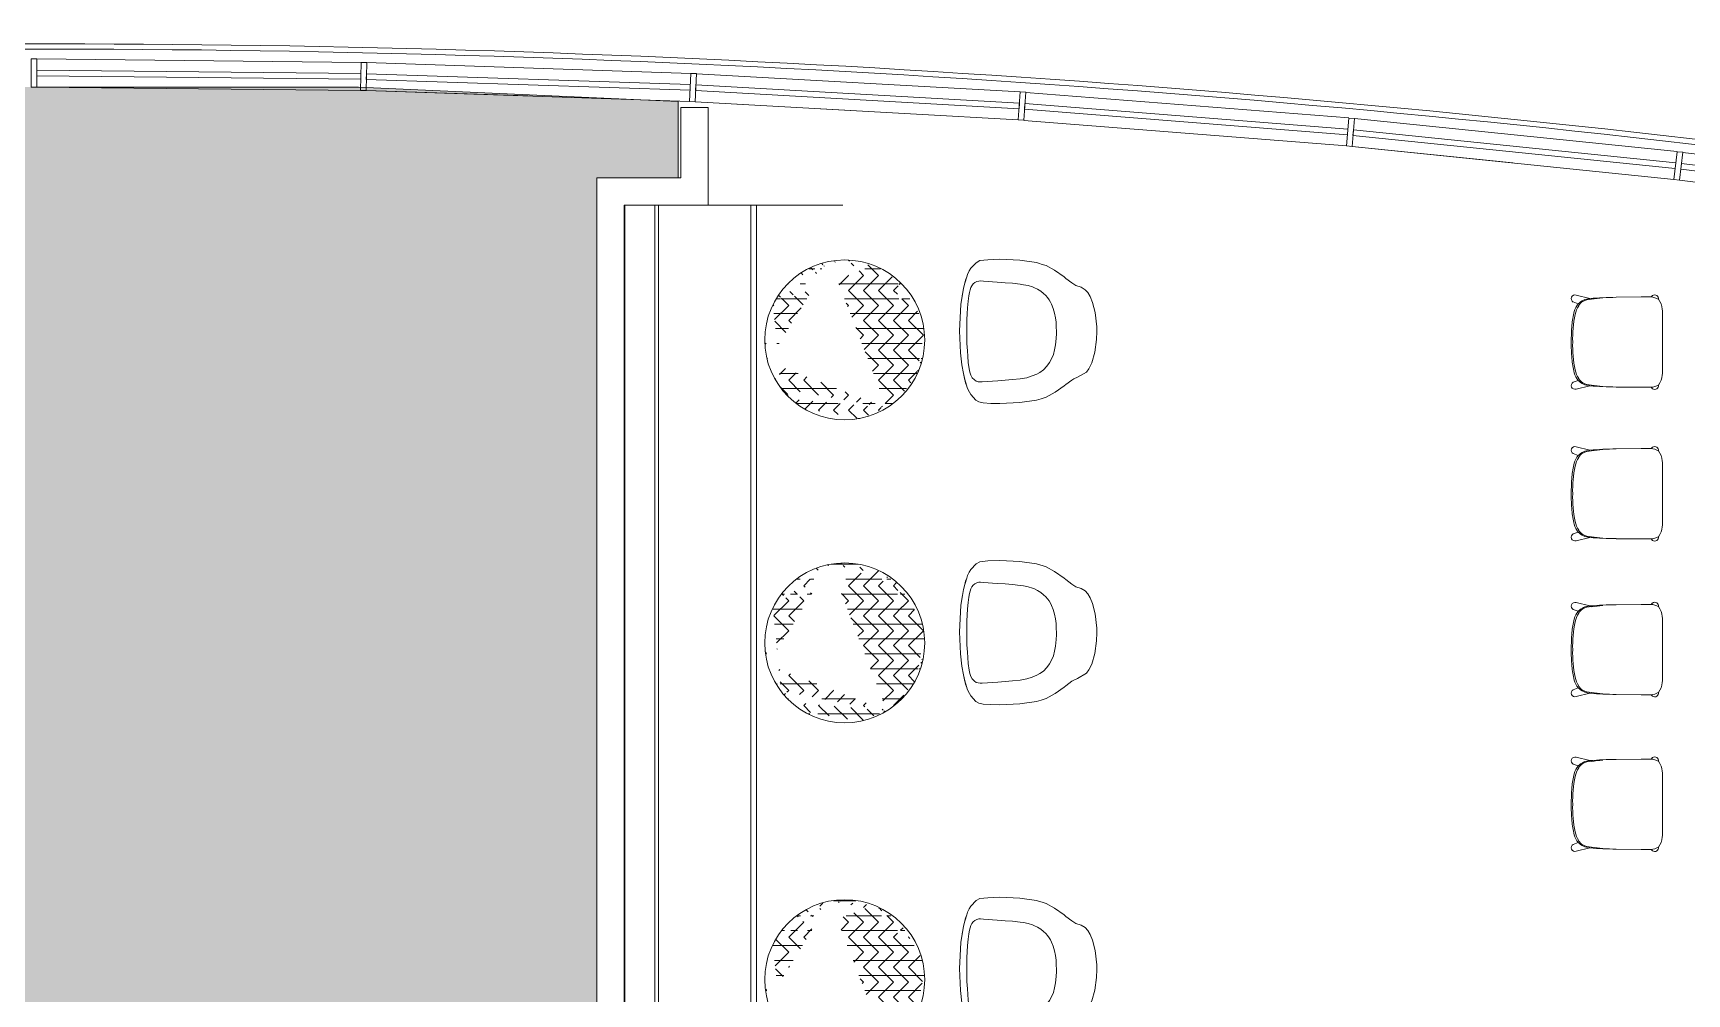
# Model space of a CAD drawing. Header units: inches. Extents: x 46946 to 48441, y 40324 to 42003.
# Drawn here: x 47234.2 to 47528.8, y 41825.3 to 41996.5 of the extents above; entities that cross this region are included whole.
import ezdxf

# ---------------------------------------------------------------- set-up
doc = ezdxf.new("R2010")
doc.units = ezdxf.units.IN
doc.header["$MEASUREMENT"] = 0
for name, color, linetype, lineweight in [('8_ TYPICAL FLOOR PLAN__6th _ 10th__dwg _3_', 8, 'Continuous', 9), ('A-DETL', 90, 'Continuous', 9), ('A-DETL-GENF', 92, 'Continuous', 9), ('A-GLAZ-CURT', 52, 'Continuous', 9), ('A-GLAZ-CWMG', 51, 'Continuous', 9), ('GLAZING', 7, 'Continuous', 9), ('I-FURN', 30, 'Continuous', 9), ('I-WALL', 2, 'Continuous', 9), ('Q-CASE', 31, 'Continuous', 9)]:
    doc.layers.add(name, color=color, linetype=linetype, lineweight=lineweight)

# ---------------------------------------------------------------- blocks, each defined once
blk = doc.blocks.new('8_ TYPICAL FLOOR PLAN__6th _ 10th__dwg _3_-696755-Level 06 - Furniture')
at = {"layer": 'GLAZING'}
for radius, end in [(2565.94, 96.46987), (2565, 96.47226)]:
    blk.add_arc((15199.03, -33306.88), radius, 81.54943, end, dxfattribs=at)
blk = doc.blocks.new('System Panel - Glazed-935319-Level 06 - Furniture')
at = {"layer": 'A-GLAZ-CURT', "lineweight": 13}
for p, q in [((28.86, 0.5), (-28.86, 0.5)), ((-28.86, 0.5), (-28.86, -0.5)), ((28.86, -0.5), (28.86, 0.5)), ((-28.86, -0.5), (28.86, -0.5))]:
    blk.add_line(p, q, dxfattribs=at)
blk = doc.blocks.new('Rectangular Mullion - Rectangular Mullion-935254-Level 06 - Furniture')
at = {"layer": 'A-GLAZ-CWMG', "lineweight": 20}
for p, q in [((-0.5, 2.5), (0.5, 2.5)), ((-0.5, -2.5), (-0.5, 2.5)), ((0.5, 2.5), (0.5, -2.5)), ((0.5, -2.5), (-0.5, -2.5))]:
    blk.add_line(p, q, dxfattribs=at)
blk = doc.blocks.new('Rectangular Mullion - Rectangular Mullion-V5-Level 06 - Furniture')
at = {"layer": 'A-GLAZ-CWMG', "lineweight": 20}
for p, q in [((-0.5, 2.5), (0.5, 2.5)), ((-0.5, -2.5), (-0.5, 2.5)), ((0.5, 2.5), (0.5, -2.5)), ((0.5, -2.5), (-0.5, -2.5))]:
    blk.add_line(p, q, dxfattribs=at)
blk = doc.blocks.new('Rectangular Mullion - Rectangular Mullion-935314-Level 06 - Furniture')
at = {"layer": 'A-GLAZ-CWMG'}
for p, q in [((47528.08, 41975.26), (47585.4, 41968.05)), ((47527.52, 41970.29), (47584.72, 41963.09)), ((47527.52, 41970.29), (47556.11, 41966.7))]:
    blk.add_line(p, q, dxfattribs=at)
blk = doc.blocks.new('Rectangular Mullion - Rectangular Mullion-V7-Level 06 - Furniture')
at = {"layer": 'A-GLAZ-CWMG'}
for p, q in [((47234.85, 41991.9), (47292.62, 41991.29)), ((47234.86, 41986.89), (47292.51, 41986.28)), ((47234.86, 41986.89), (47263.68, 41986.59))]:
    blk.add_line(p, q, dxfattribs=at)
blk = doc.blocks.new('HermanMiller_Collection_Nelson_PedestalTable - Vnr Top 26H 28 1_2Dia-V110-Level 06 - Furniture')
at = {"layer": 'I-FURN'}
h = blk.add_hatch(dxfattribs=at)
h.set_pattern_fill('FP_5', color=256, style=0, pattern_type=2)
h.set_pattern_definition([(0, (-47378.787, -41941.839), (0, 2.666), []), (315, (-47378.787, -41941.839), (2.665792565, 0), [3.77, -3.77]), (45, (-47378.787, -41941.839), (2.665792565, 0), [3.77, -3.77])])
h.paths.add_polyline_path([(-2.62, 14.01), (-5.15, 13.29), (-7.5, 12.12), (-9.6, 10.53), (-8.48, 11.23), (-8.81, 10.93), (-4.06, 13.29)])
h.paths.add_polyline_path([(-2.62, 14.01), (-11.69, 7.16), (-10.07, 9.78), (-10.4, 9.48), (-9.6, 10.53), (-11.37, 8.59), (-12.76, 6.35), (-12.05, -1.23), (-5.66, 9.1), (-9.73, 7.52), (-3.41, 13.29)])
h.paths.add_polyline_path([(7.5, -12.12), (9.6, -10.53), (12.76, -6.35), (14.19, 1.31), (13.71, 3.9), (9.6, 10.53), (7.5, 11.83), (7.5, 10.17), (5.79, 12.44), (6.84, 12.24), (6.27, 12.59), (7.5, 12.12), (5.15, 13.29), (-2.62, 14.01), (3.87, 12.79), (-1.36, 10.77), (6.89, -10.53)])
h.paths.add_polyline_path([(7.5, -12.12), (-11.74, -4.66), (-11.41, -8.13), (-12.76, -6.35), (-11.37, -8.59), (-9.6, -10.53), (-10.4, -9.48), (-10.07, -9.78), (-10.73, -8.71), (-0.98, -10.53)])
h.paths.add_polyline_path([(2.62, -14.01), (7.5, -12.12), (-9.2, -10.57), (-8.48, -11.23), (-9.6, -10.53), (-7.5, -12.12), (-5.15, -13.29), (-6.84, -12.24), (1.55, -13.81), (1.29, -13.88)])
h.paths.add_polyline_path([(12.76, -6.35), (13.71, -3.9), (13.83, -2.58)])
h.paths.add_polyline_path([(-13.71, -3.9), (-14.07, 0), (-14.19, -1.31)])
h.paths.add_polyline_path([(10.38, 6.36), (9.34, 7.73), (9.6, 10.53), (10.1, 7.85)])
h.paths.add_polyline_path([(2.62, 14.01), (0, 14.25), (-2.62, 14.01), (1.3, 14.01)])
for start, end in [(90, 270), (90, 270), (270, 90), (270, 90)]:
    blk.add_arc((0, 0), 14.25, start, end, dxfattribs=at)
blk = doc.blocks.new('HermanMiller_Collection_Nelson_PedestalTable - Vnr Top 26H 28 1_2Dia-V111-Level 06 - Furniture')
at = {"layer": 'I-FURN'}
h = blk.add_hatch(dxfattribs=at)
h.set_pattern_fill('FP_6', color=256, style=0, pattern_type=2)
h.set_pattern_definition([(0, (-47378.787, -41827.839), (0, 2.666), []), (315, (-47378.787, -41827.839), (2.665792565, 0), [3.77, -3.77]), (45, (-47378.787, -41827.839), (2.665792565, 0), [3.77, -3.77])])
h.paths.add_polyline_path([(-2.62, 14.01), (-5.15, 13.29), (-7.5, 12.12), (-9.6, 10.53), (-8.48, 11.23), (-8.81, 10.93), (-4.06, 13.29)])
h.paths.add_polyline_path([(-2.62, 14.01), (-11.69, 7.16), (-10.07, 9.78), (-10.4, 9.48), (-9.6, 10.53), (-11.37, 8.59), (-12.76, 6.35), (-12.05, -1.23), (-5.66, 9.1), (-9.73, 7.52), (-3.41, 13.29)])
h.paths.add_polyline_path([(7.5, -12.12), (9.6, -10.53), (12.76, -6.35), (14.19, 1.31), (13.71, 3.9), (9.6, 10.53), (7.5, 11.83), (7.5, 10.17), (5.79, 12.44), (6.84, 12.24), (6.27, 12.59), (7.5, 12.12), (5.15, 13.29), (-2.62, 14.01), (3.87, 12.79), (-1.36, 10.77), (6.89, -10.53)])
h.paths.add_polyline_path([(7.5, -12.12), (-11.74, -4.66), (-11.41, -8.13), (-12.76, -6.35), (-11.37, -8.59), (-9.6, -10.53), (-10.4, -9.48), (-10.07, -9.78), (-10.73, -8.71), (-0.98, -10.53)])
h.paths.add_polyline_path([(2.62, -14.01), (7.5, -12.12), (-9.2, -10.57), (-8.48, -11.23), (-9.6, -10.53), (-7.5, -12.12), (-5.15, -13.29), (-6.84, -12.24), (1.55, -13.81), (1.29, -13.88)])
h.paths.add_polyline_path([(12.76, -6.35), (13.71, -3.9), (13.83, -2.58)])
h.paths.add_polyline_path([(-13.71, -3.9), (-14.07, 0), (-14.19, -1.31)])
h.paths.add_polyline_path([(10.38, 6.36), (9.34, 7.73), (9.6, 10.53), (10.1, 7.85)])
h.paths.add_polyline_path([(1.3, 14.01), (2.62, 14.01), (0, 14.25), (-2.62, 14.01)])
for start, end in [(90, 270), (90, 270), (270, 90), (270, 90)]:
    blk.add_arc((0, 0), 14.25, start, end, dxfattribs=at)
blk = doc.blocks.new('emeco_broom_barstool_broom-30_by-philippe-starck_9661 - BRM30-DARKGREY-955991-Level 06 - Furniture')
at = {"layer": 'I-FURN'}
for p, q in [((-8.38, -0.85), (-7.78, -3.29)), ((-6.82, -1.22), (-7.16, -0.33)), ((7.16, -0.33), (6.82, -1.22)), ((7.78, -3.29), (8.38, -0.85)), ((-8, -7.99), (-8.05, -12.43)), ((8.05, -12.43), (8, -7.99)), ((-8.05, -14.23), (-8.3, -14.47)), ((-8.05, -12.43), (-8.05, -14.23)), ((8.05, -14.23), (8.05, -12.43)), ((8.3, -14.47), (8.05, -14.23))]:
    blk.add_line(p, q, dxfattribs=at)
for centre, radius, start, end in [((-7.74, -0.65), 0.667, 28, 198), ((7.74, -0.65), 0.667, 342, 152), ((-4.46, -3.57), 3.33, 134.9872, 175.099), ((-3.83, -3.77), 3.83, 153.465, 176.8666), ((-5.38, -3.18), 2.18, 120.7513, 149.2487), ((-4.56, -3.92), 3.52, 104.4876, 129.7546), ((-3.84, -5.77), 5.19, 102.2514, 120.7513), ((-1.75, -14.82), 14.77, 94.6154, 104.4876), ((-0.73, -20.09), 19.85, 87.9023, 102.2514), ((0.73, -20.09), 19.85, 77.7486, 92.0977), ((1.75, -14.82), 14.77, 75.5124, 85.0643), ((3.84, -5.77), 5.19, 59.2487, 77.7486), ((4.56, -3.92), 3.52, 50.2454, 75.5124), ((5.38, -3.18), 2.18, 30.7513, 59.2487), ((4.46, -3.57), 3.33, 4.901, 45.0128), ((3.83, -3.77), 3.83, 3.1334, 26.535), ((60.43, -8.83), 68.43, 175.3549, 179.2977), ((259.57, -35.89), 269.16, 173.1031, 173.5381), ((-259.57, -35.89), 269.16, 6.4619, 6.8969), ((-60.43, -8.83), 68.43, 0.7023, 4.6451), ((-7.75, -14.86), 0.668, 145.1036, 278.6352), ((-5.18, -14.07), 2.87, 181.8708, 212.1235), ((5.18, -14.07), 2.87, 327.8765, 358.1292), ((7.75, -14.86), 0.668, 261.3648, 34.8964), ((-5.51, -12.67), 3.56, 233.1332, 264.2299), ((-4.95, -7.12), 9.14, 264.2299, 268.0178), ((0, 673.31), 689.58, 269.56225, 270.43775), ((4.95, -7.12), 9.14, 271.9822, 275.7701), ((5.51, -12.67), 3.56, 275.7701, 306.8668)]:
    blk.add_arc(centre, radius, start, end, dxfattribs=at)
blk.add_open_spline([(3.02, -0.1), (2.03, -0.03), (0.04, 0.05), (-1.95, -0.02), (-2.94, -0.09)], degree=3, dxfattribs=at)
blk = doc.blocks.new('CW-BANQUETTE_BASIC - TALL-1028960-Level 06 - Furniture')
at = {"layer": 'Q-CASE', "lineweight": 20}
for p, q in [((170.22, -0.11), (0, -0.11)), ((0, -0.11), (0, -5.46)), ((170.22, -5.46), (170.22, -0.11)), ((0, -5.46), (170.22, -5.46))]:
    blk.add_line(p, q, dxfattribs=at)
at = {"layer": 'Q-CASE'}
for p, q in [((0, -6.11), (170.22, -6.11)), ((170.22, -22.56), (170.22, -15)), ((0, -21.13), (0, -22.56)), ((0, -22.56), (0, -23.58)), ((0, -22.56), (170.22, -22.56)), ((170.22, -23.58), (170.22, -22.56)), ((0, -23.58), (170.22, -23.58)), ((170.22, -23.58), (0, -23.58))]:
    blk.add_line(p, q, dxfattribs=at)
at = {"layer": 'Q-CASE', "flags": 128}
blk.add_lwpolyline([(0, -6.11), (0, -6.1), (0, -6.05), (0, -5.96), (0, -5.83), (0, -5.66), (0, -5.46)], dxfattribs=at)
blk = doc.blocks.new('HermanMiller_Collection_Nelson_PedestalTable - Vnr Top 26H 28 1_2Dia-V122-Level 06 - Furniture')
at = {"layer": 'I-FURN'}
h = blk.add_hatch(dxfattribs=at)
h.set_pattern_fill('FP_9', color=256, style=0, pattern_type=2)
h.set_pattern_definition([(0, (-47378.787, -41887.839), (0, 2.666), []), (315, (-47378.787, -41887.839), (2.665792565, 0), [3.77, -3.77]), (45, (-47378.787, -41887.839), (2.665792565, 0), [3.77, -3.77])])
h.paths.add_polyline_path([(-2.62, 14.01), (-5.15, 13.29), (-7.5, 12.12), (-9.6, 10.53), (-8.48, 11.23), (-8.81, 10.93), (-3.52, 13.56)])
h.paths.add_polyline_path([(-2.62, 14.01), (-11.69, 7.16), (-10.07, 9.78), (-10.4, 9.48), (-9.6, 10.53), (-11.37, 8.59), (-12.76, 6.35), (-12.05, -1.23), (-5.66, 9.1), (-9.73, 7.52), (-3.11, 13.56)])
h.paths.add_polyline_path([(7.5, -12.12), (9.6, -10.53), (12.76, -6.35), (14.19, 1.31), (13.71, 3.9), (9.6, 10.53), (7.5, 11.83), (7.5, 10.17), (5.79, 12.44), (6.84, 12.24), (6.27, 12.59), (7.5, 12.12), (5.15, 13.29), (-2.62, 14.01), (3.87, 12.79), (-1.36, 10.77), (6.89, -10.53)])
h.paths.add_polyline_path([(7.5, -12.12), (-11.74, -4.66), (-11.41, -8.13), (-12.76, -6.35), (-11.37, -8.59), (-9.6, -10.53), (-10.4, -9.48), (-10.07, -9.78), (-10.73, -8.71), (-0.98, -10.53)])
h.paths.add_polyline_path([(2.62, -14.01), (7.5, -12.12), (-9.2, -10.57), (-8.48, -11.23), (-9.6, -10.53), (-7.5, -12.12), (-5.15, -13.29), (-6.84, -12.24), (1.55, -13.81), (1.29, -13.88), (2.5, -14)])
h.paths.add_polyline_path([(12.76, -6.35), (13.71, -3.9), (13.83, -2.58)])
h.paths.add_polyline_path([(-13.71, -3.9), (-14.09, -0.22), (-14.19, -1.31)])
h.paths.add_polyline_path([(10.38, 6.36), (9.34, 7.73), (9.6, 10.53), (10.1, 7.85)])
h.paths.add_polyline_path([(2.62, 14.01), (0, 14.25), (-2.62, 14.01), (1.3, 14.01)])
for start, end in [(90, 270), (90, 270), (270, 90), (270, 90)]:
    blk.add_arc((0, 0), 14.25, start, end, dxfattribs=at)
blk = doc.blocks.new('HermanMiller_Collection_SaibaSideChair - Conference Chair-1322844-Level 06 - Furniture')
at = {"layer": 'I-FURN'}
for p, q in [((-4.36, 12.02), (-5.27, 11.72)), ((-4.36, 12.02), (-5.27, 11.72)), ((-4.36, 12.02), (-5.27, 11.72)), ((-3.51, 12.26), (-4.36, 12.02)), ((-3.51, 12.26), (-4.36, 12.02)), ((-3.51, 12.26), (-4.36, 12.02)), ((-0.58, 12.69), (-3.51, 12.26)), ((-0.58, 12.69), (-3.51, 12.26)), ((-0.58, 12.69), (-3.51, 12.26)), ((3.01, 12.86), (-0.58, 12.69)), ((4.61, 12.82), (3.01, 12.86)), ((5.95, 12.71), (4.61, 12.82)), ((6.75, 12.54), (5.95, 12.71)), ((7.25, 12.26), (6.75, 12.54)), ((8.17, 11.26), (7.25, 12.26)), ((-8.78, 9.46), (-9.85, 8.67)), ((-8.47, 9.72), (-8.78, 9.46)), ((-6.85, 10.84), (-8.47, 9.72)), ((-5.27, 11.72), (-6.85, 10.84)), ((6.15, 8.99), (3.38, 8.79)), ((6.48, 9.01), (6.15, 8.99)), ((6.83, 8.96), (6.48, 9.01)), ((7.22, 8.86), (6.83, 8.96)), ((7.53, 8.65), (7.22, 8.86)), ((8.42, 10.85), (8.17, 11.26)), ((8.79, 10.06), (8.42, 10.85)), ((8.9, 9.75), (8.79, 10.06)), ((9.24, 8.56), (8.9, 9.75)), ((-12.87, 6.64), (-13.37, 5.6)), ((-12.44, 7.24), (-12.87, 6.64)), ((-10.82, 8.16), (-12.44, 7.24)), ((-10.18, 8.45), (-10.82, 8.16)), ((-9.85, 8.67), (-10.18, 8.45)), ((-5.39, 6.19), (-5.85, 5.56)), ((-4.76, 6.85), (-5.39, 6.19)), ((-4.14, 7.29), (-4.76, 6.85)), ((-3.59, 7.59), (-4.14, 7.29)), ((-2.79, 7.94), (-3.59, 7.59)), ((-1.82, 8.24), (-2.79, 7.94)), ((-0.61, 8.46), (-1.82, 8.24)), ((0.72, 8.59), (-0.61, 8.46)), ((2.04, 8.68), (0.72, 8.59)), ((3.38, 8.79), (2.04, 8.68)), ((7.92, 8.25), (7.53, 8.65)), ((8.16, 7.81), (7.92, 8.25)), ((8.35, 7.27), (8.16, 7.81)), ((8.45, 6.68), (8.35, 7.27)), ((8.61, 5.51), (8.45, 6.68)), ((9.49, 7.51), (9.22, 8.68)), ((9.49, 7.51), (9.22, 8.68)), ((9.49, 7.51), (9.24, 8.56)), ((9.76, 5.96), (9.49, 7.51)), ((9.76, 5.96), (9.49, 7.51)), ((9.76, 5.96), (9.49, 7.51)), ((10, 3.79), (9.76, 5.96)), ((-13.93, 3.7), (-14.25, 1.45)), ((-13.37, 5.6), (-13.93, 3.7)), ((-6.77, 3.27), (-6.93, 2.38)), ((-6.54, 4.1), (-6.77, 3.27)), ((-6.24, 4.89), (-6.54, 4.1)), ((-5.85, 5.56), (-6.24, 4.89)), ((8.72, 4.4), (8.61, 5.51)), ((8.78, 3.48), (8.72, 4.4)), ((8.85, 2.16), (8.78, 3.48)), ((10.16, -0.13), (10, 3.79)), ((-14.25, 1.45), (-14.28, 0)), ((-14.25, 1.45), (-14.28, 0)), ((-7.05, 1.24), (-7.08, 0.39)), ((-7.08, 0.39), (-7.08, 0.01)), ((-7.08, 0.01), (-7.07, -0.82)), ((-6.93, 2.38), (-7.05, 1.24)), ((8.89, 1.06), (8.85, 2.16)), ((8.87, -1.46), (8.89, 1.06)), ((-14.28, 0), (-14.29, -0.8)), ((-14.28, 0), (-14.29, -0.8)), ((-14.29, -0.8), (-13.99, -3.35)), ((-14.29, -0.8), (-13.99, -3.35)), ((-7.07, -0.82), (-7.02, -1.63)), ((-7.02, -1.63), (-6.91, -2.45)), ((-6.91, -2.45), (-6.76, -3.28)), ((8.8, -3.11), (8.85, -2.1)), ((8.85, -2.1), (8.87, -1.46)), ((9.92, -4.88), (10.04, -2.44)), ((10.04, -2.44), (10.16, -0.13)), ((-13.99, -3.35), (-13.52, -5.18)), ((-13.52, -5.18), (-13.1, -6.23)), ((-6.76, -3.28), (-6.53, -4.11)), ((-6.53, -4.11), (-6.24, -4.84)), ((-6.24, -4.84), (-6.06, -5.24)), ((-6.06, -5.24), (-5.8, -5.65)), ((-5.8, -5.65), (-5.51, -6.04)), ((8.51, -6.33), (8.62, -5.37)), ((8.62, -5.37), (8.73, -4.23)), ((8.73, -4.23), (8.8, -3.11)), ((9.66, -6.6), (9.92, -4.88)), ((9.66, -6.6), (9.92, -4.88)), ((-13.1, -6.23), (-12.69, -6.93)), ((-12.69, -6.93), (-12.18, -7.44)), ((-12.18, -7.44), (-11.47, -7.87)), ((-11.47, -7.87), (-10.56, -8.18)), ((-10.56, -8.18), (-9.84, -8.66)), ((-9.84, -8.66), (-8.78, -9.45)), ((-5.51, -6.04), (-5.2, -6.4)), ((-5.2, -6.4), (-4.81, -6.76)), ((-4.81, -6.76), (-4.3, -7.17)), ((-4.3, -7.17), (-3.73, -7.51)), ((-3.73, -7.51), (-3.19, -7.79)), ((-3.19, -7.79), (-2.82, -7.92)), ((-2.82, -7.92), (-2.05, -8.17)), ((-2.05, -8.17), (-1.23, -8.33)), ((-1.23, -8.33), (-0.63, -8.42)), ((-0.63, -8.42), (0.72, -8.58)), ((0.72, -8.58), (2.05, -8.68)), ((2.05, -8.68), (3.47, -8.78)), ((3.47, -8.78), (5.92, -8.96)), ((7.09, -8.9), (7.43, -8.73)), ((7.43, -8.73), (7.76, -8.46)), ((7.76, -8.46), (7.96, -8.15)), ((7.96, -8.15), (8.14, -7.83)), ((8.14, -7.83), (8.3, -7.41)), ((8.3, -7.41), (8.4, -6.96)), ((8.4, -6.96), (8.51, -6.33)), ((8.9, -9.74), (9.25, -8.58)), ((9.25, -8.58), (9.46, -7.72)), ((9.36, -8.15), (9.46, -7.72)), ((9.36, -8.15), (9.46, -7.72)), ((9.46, -7.72), (9.66, -6.6)), ((9.46, -7.72), (9.66, -6.6)), ((9.46, -7.72), (9.66, -6.6)), ((9.66, -6.6), (9.69, -6.39)), ((-8.78, -9.45), (-8.44, -9.7)), ((-8.44, -9.7), (-6.72, -10.92)), ((-6.72, -10.92), (-5.26, -11.72)), ((-5.26, -11.72), (-4.53, -11.95)), ((-5.26, -11.72), (-4.53, -11.95)), ((-5.26, -11.72), (-4.53, -11.95)), ((5.92, -8.96), (6.45, -9)), ((6.45, -9), (6.73, -8.98)), ((6.73, -8.98), (7.09, -8.9)), ((7.24, -12.25), (8.17, -11.26)), ((8.17, -11.26), (8.47, -10.77)), ((8.47, -10.77), (8.73, -10.17)), ((8.73, -10.17), (8.9, -9.74)), ((-4.53, -11.95), (-3.9, -12.15)), ((-4.53, -11.95), (-3.9, -12.15)), ((-4.53, -11.95), (-3.9, -12.15)), ((-3.9, -12.15), (-3.52, -12.26)), ((-3.9, -12.15), (-3.52, -12.26)), ((-3.9, -12.15), (-3.52, -12.26)), ((-3.52, -12.26), (-0.58, -12.69)), ((-3.52, -12.26), (-0.58, -12.69)), ((-3.52, -12.26), (-0.58, -12.69)), ((-0.58, -12.69), (3.02, -12.86)), ((3.02, -12.86), (5.15, -12.78)), ((5.15, -12.78), (6.54, -12.62)), ((6.54, -12.62), (7.24, -12.25))]:
    blk.add_line(p, q, dxfattribs=at)
for centre, radius, start, end in [((1.18, 6.82), 8.25, 12.1813, 20.7413), ((-0.69, -6.21), 10.22, 339.7908, 346.6331)]:
    blk.add_arc(centre, radius, start, end, dxfattribs=at)

msp = doc.modelspace()

# ---------------------------------------------------------------- hatches: boundary and pattern name
at = {"layer": 'A-DETL-GENF'}
h = msp.add_hatch(color=9, dxfattribs=at)
h.paths.add_polyline_path([(46946.44, 40774.45), (47334.6, 40774.45), (47334.6, 41735.04), (47334.53, 41735.12), (47333.76, 41736.13), (47334.6, 41736.67), (47334.58, 41738.56), (47333.87, 41738.39), (47333.26, 41738.15), (47332.79, 41737.92), (47332.36, 41739.11), (47332.07, 41740.35), (47332.36, 41740.31), (47332.49, 41740.33), (47332.65, 41740.39), (47332.87, 41740.51), (47333.28, 41740.91), (47333.63, 41741.46), (47333.87, 41742.08), (47333.97, 41742.69), (47333.91, 41743.21), (47333.73, 41743.53), (47333.7, 41743.56), (47333.55, 41743.67), (47333.82, 41743.72), (47333.97, 41743.8), (47334.08, 41743.89), (47334.25, 41744.08), (47334.51, 41744.59), (47334.6, 41744.9), (47334.58, 41746.5), (47334.35, 41746.97), (47334.21, 41747.13), (47333.94, 41747.26), (47333.86, 41747.28), (47333.72, 41747.55), (47333.71, 41747.69), (47333.78, 41748.14), (47333.97, 41748.7), (47334.16, 41749.03), (47334.35, 41749.21), (47334.58, 41749.33), (47334.6, 41749.35), (47334.57, 41766.04), (47334.57, 41766.07), (47334.6, 41766.08), (47334.57, 41768.28), (47334.06, 41768.08), (47333.59, 41767.84), (47333.15, 41769.04), (47332.87, 41770.28), (47333.15, 41770.24), (47333.24, 41770.24), (47333.45, 41770.31), (47333.74, 41770.51), (47334.08, 41770.84), (47334.43, 41771.38), (47334.6, 41771.79), (47334.57, 41773.4), (47334.43, 41773.53), (47334.34, 41773.59), (47334.6, 41773.64), (47334.57, 41777.34), (47334.52, 41777.47), (47334.51, 41777.61), (47334.57, 41778.07), (47334.6, 41778.23), (47334.6, 41970.71), (47349.13, 41970.71), (47349.13, 41984.34), (47292.19, 41986.9), (47233.85, 41986.9), (47174.1, 41986.12), (47116.35, 41984.08), (47058.03, 41980.63), (46946.44, 41971.58), (46946.44, 40812.86)])
h.paths.add_polyline_path([(46995.4, 40899.4), (46995.4, 40938.77), (47034.77, 40938.77), (47034.77, 40899.4)])
h.paths.add_polyline_path([(46995.4, 41340.34), (46995.4, 41379.71), (47034.77, 41379.71), (47034.77, 41340.34), (47005.04, 41340.34)])
h.paths.add_polyline_path([(47670.26, 41663.76), (47974.98, 41663.76), (47974.98, 41873.76), (47836.89, 41914.62), (47648.38, 41960.01), (47648.38, 41663.76), (47655.28, 41663.76)])
h.paths.add_polyline_path([(47916.66, 41781.29), (47877.29, 41781.29), (47877.29, 41820.66), (47916.66, 41820.66), (47916.66, 41818.73)])
h.paths.add_polyline_path([(47034.77, 41781.29), (46995.4, 41781.29), (46995.4, 41820.66), (47034.77, 41820.66)])

# ---------------------------------------------------------------- linework, layer by layer
at = {"layer": 'A-DETL'}
for p, q in [((47292.19, 41986.9), (47234.19, 41986.9)), ((47349.13, 41984.34), (47292.19, 41986.9)), ((47349.13, 41970.71), (47349.13, 41984.34)), ((47334.6, 40774.45), (47334.6, 41970.71)), ((47334.6, 41970.71), (47349.13, 41970.71))]:
    msp.add_line(p, q, dxfattribs=at)
at = {"layer": 'A-DETL', "lineweight": 13}
for p, q in [((47339.48, 41667.62), (47339.48, 41965.84)), ((47354.48, 41965.84), (47378.48, 41965.84))]:
    msp.add_line(p, q, dxfattribs=at)
at = {"layer": 'I-WALL', "lineweight": 13}
for p, q in [((47354.48, 41983.28), (47349.6, 41983.28)), ((47349.6, 41983.28), (47349.6, 41970.71)), ((47354.48, 41965.84), (47354.48, 41983.28)), ((47334.6, 41970.71), (47334.6, 40783.45)), ((47349.6, 41970.71), (47334.6, 41970.71)), ((47339.48, 41670.06), (47339.48, 41965.84)), ((47339.48, 41965.84), (47354.48, 41965.84))]:
    msp.add_line(p, q, dxfattribs=at)

# ---------------------------------------------------------------- block references
at = {"layer": '8_ TYPICAL FLOOR PLAN__6th _ 10th__dwg _3_', "color": 7}
msp.add_blockref('8_ TYPICAL FLOOR PLAN__6th _ 10th__dwg _3_-696755-Level 06 - Furniture', (32036.54, 72735.54), dxfattribs=at)
at = {"layer": 'A-GLAZ-CURT'}
for p, rotation in [((47263.71, 41989.09), 179.3938794307936), ((47322.41, 41987.8), 178.0792741823981), ((47381.06, 41985.15), 176.7646689340081), ((47439.63, 41981.17), 175.4500636856083), ((47498.1, 41975.84), 174.1354584372207), ((47556.43, 41969.17), 172.8208531888247)]:
    msp.add_blockref('System Panel - Glazed-935319-Level 06 - Furniture', p, dxfattribs=dict(at, rotation=rotation))
at = {"layer": 'A-GLAZ-CWMG'}
for p, rotation in [((3812.51, -4163.2), 5.258420993573272), ((2823.81, -3155.48), 3.94381574518337), ((1858.49, -2125.34), 2.629210496783516), ((917.05, -1073.33), 1.314605248395757)]:
    msp.add_blockref('Rectangular Mullion - Rectangular Mullion-935314-Level 06 - Furniture', p, dxfattribs=dict(at, rotation=rotation))
at = {"layer": 'A-GLAZ-CWMG', "extrusion": (0, 0, -1)}
for name, p, rotation in [('Rectangular Mullion - Rectangular Mullion-935254-Level 06 - Furniture', (-47234.35, 41989.4), 359.9488179450116), ('Rectangular Mullion - Rectangular Mullion-V5-Level 06 - Furniture', (-47293.07, 41988.78), 1.263423193403097), ('Rectangular Mullion - Rectangular Mullion-935254-Level 06 - Furniture', (-47351.75, 41986.81), 2.578028441796994), ('Rectangular Mullion - Rectangular Mullion-935254-Level 06 - Furniture', (-47410.37, 41983.5), 3.892633690190719), ('Rectangular Mullion - Rectangular Mullion-935254-Level 06 - Furniture', (-47468.9, 41978.84), 5.207238938584546), ('Rectangular Mullion - Rectangular Mullion-935254-Level 06 - Furniture', (-47527.3, 41972.84), 6.521844186978514)]:
    msp.add_blockref(name, p, dxfattribs=dict(at, rotation=rotation))
at = {"layer": 'A-GLAZ-CWMG'}
for name in ['Rectangular Mullion - Rectangular Mullion-V7-Level 06 - Furniture', 'Rectangular Mullion - Rectangular Mullion-935314-Level 06 - Furniture']:
    msp.add_blockref(name, (0, 0), dxfattribs=at)
at = {"layer": 'I-FURN'}
for name, p in [('HermanMiller_Collection_Nelson_PedestalTable - Vnr Top 26H 28 1_2Dia-V110-Level 06 - Furniture', (47378.79, 41941.84)), ('HermanMiller_Collection_Nelson_PedestalTable - Vnr Top 26H 28 1_2Dia-V122-Level 06 - Furniture', (47378.79, 41887.84)), ('HermanMiller_Collection_Nelson_PedestalTable - Vnr Top 26H 28 1_2Dia-V111-Level 06 - Furniture', (47378.79, 41827.84))]:
    msp.add_blockref(name, p, dxfattribs=at)
for name, p, rotation in [('HermanMiller_Collection_SaibaSideChair - Conference Chair-1322844-Level 06 - Furniture', (47409.42, 41943.35), 180), ('emeco_broom_barstool_broom-30_by-philippe-starck_9661 - BRM30-DARKGREY-955991-Level 06 - Furniture', (47508.24, 41941.44), 90.00000000000084), ('emeco_broom_barstool_broom-30_by-philippe-starck_9661 - BRM30-DARKGREY-955991-Level 06 - Furniture', (47508.24, 41914.42), 90.00000000000084), ('HermanMiller_Collection_SaibaSideChair - Conference Chair-1322844-Level 06 - Furniture', (47409.42, 41889.67), 180), ('emeco_broom_barstool_broom-30_by-philippe-starck_9661 - BRM30-DARKGREY-955991-Level 06 - Furniture', (47508.24, 41886.66), 90.00000000000084), ('emeco_broom_barstool_broom-30_by-philippe-starck_9661 - BRM30-DARKGREY-955991-Level 06 - Furniture', (47508.24, 41859.1), 90.00000000000084), ('HermanMiller_Collection_SaibaSideChair - Conference Chair-1322844-Level 06 - Furniture', (47409.42, 41829.67), 180)]:
    msp.add_blockref(name, p, dxfattribs=dict(at, rotation=rotation))
at = {"layer": 'Q-CASE', "rotation": 90.00000000000244}
msp.add_blockref('CW-BANQUETTE_BASIC - TALL-1028960-Level 06 - Furniture', (47339.48, 41795.62), dxfattribs=at)

doc.saveas('drawing.dxf')
